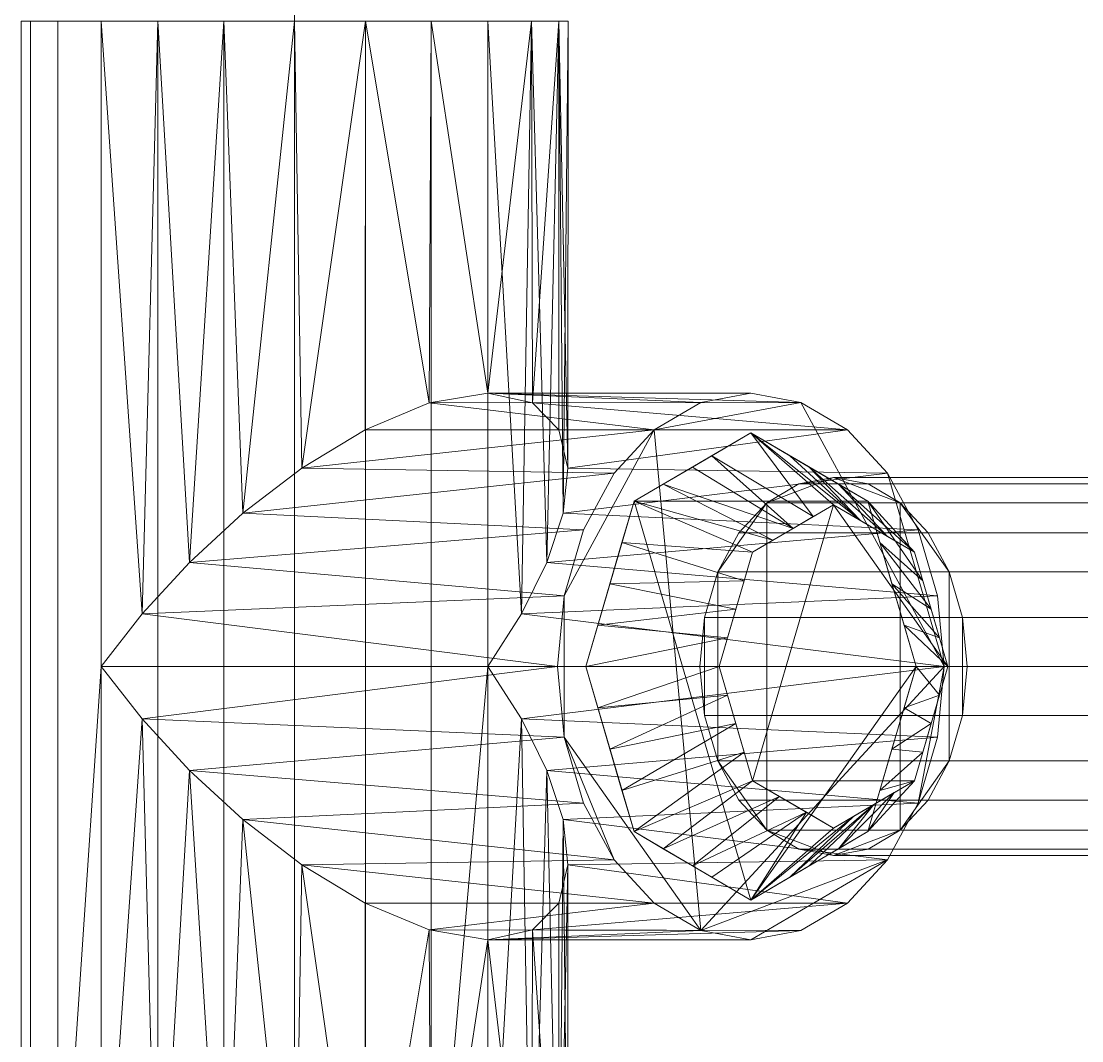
# Model space of a CAD drawing. Header units: inches. Extents: x -3325 to -59, y 5 to 733.
# Drawn here: x -3166.999 to -3163.311, y 80.23 to 83.776 of the extents above; entities that cross this region are included whole.
import ezdxf

# ---------------------------------------------------------------- set-up
doc = ezdxf.new("R2010")
doc.units = ezdxf.units.IN
doc.header["$MEASUREMENT"] = 0
doc.layers.add('P-PIPE', color=10, linetype='Continuous', lineweight=9)

# ---------------------------------------------------------------- blocks, each defined once
blk = doc.blocks.new('Tee - Welded - Generic - Standard-1125979-06 - Fifth Level')
at = {"layer": 'P-PIPE'}
mesh = blk.add_polyface(dxfattribs=at)
corners = [(-2.2441, 0.9508), (-2.2441, 0.9184, 0.2461), (-2.2441, 0.8234, 0.4754), (-2.2441, 0.6723, 0.6723), (-2.2441, 0.4754, 0.8234), (-2.2441, 0.2461, 0.9184), (-2.2441, 0, 0.9508), (-2.2441, -0.2461, 0.9184), (-2.2441, -0.4754, 0.8234), (-2.2441, -0.6723, 0.6723), (-2.2441, -0.8234, 0.4754), (-2.2441, -0.9184, 0.2461), (-2.2441, -0.9508), (-0.9508, -0.9508), (-0.9163, -0.9163, 0.2538), (-0.8229, -0.8229, 0.4762), (-0.6899, -0.6899, 0.6542), (-0.5329, -0.5329, 0.7874), (-0.3617, -0.3617, 0.8793), (-0.1826, -0.1826, 0.9331), (0, 0, 0.9508), (0.1826, -0.1826, 0.9331), (0.3617, -0.3617, 0.8793), (0.5329, -0.5329, 0.7874), (0.6899, -0.6899, 0.6542), (0.8229, -0.8229, 0.4762), (0.9163, -0.9163, 0.2538), (0.9508, -0.9508), (2.2441, -0.9508), (2.2441, -0.9184, 0.2461), (2.2441, -0.8234, 0.4754), (2.2441, -0.6723, 0.6723), (2.2441, -0.4754, 0.8234), (2.2441, -0.2461, 0.9184), (2.2441, 0, 0.9508), (2.2441, 0.2461, 0.9184), (2.2441, 0.4754, 0.8234), (2.2441, 0.6723, 0.6723), (2.2441, 0.8234, 0.4754), (2.2441, 0.9184, 0.2461), (2.2441, 0.9508)]
mesh.append_faces([[corners[k] for k in face] for face in [(13, 11, 12)]], dxfattribs={"vtx0": -1})
mesh.append_faces([[corners[k] for k in face] for face in [(27, 29, 26), (25, 30, 24), (11, 14, 10), (9, 17, 8), (16, 10, 15), (23, 32, 22), (21, 34, 20), (22, 33, 21), (33, 22, 32), (19, 7, 18), (7, 19, 6)]], dxfattribs={"vtx0": -1, "vtx1": -1})
mesh.append_faces([[corners[k] for k in face] for face in [(30, 25, 26), (24, 30, 31), (8, 17, 18), (21, 33, 34), (18, 7, 8), (20, 5, 6)]], dxfattribs={"vtx0": -1, "vtx2": -1})
mesh.append_faces([[corners[k] for k in face] for face in [(20, 34, 35, 5)]], dxfattribs={"vtx0": -1, "vtx2": -1, "vtx3": -1})
mesh.append_faces([[corners[k] for k in face] for face in [(28, 29, 27)]], dxfattribs={"vtx1": -1})
mesh.append_faces([[corners[k] for k in face] for face in [(29, 30, 26), (31, 32, 23), (23, 24, 31), (13, 14, 11), (14, 15, 10), (16, 17, 9), (9, 10, 16), (19, 20, 6)]], dxfattribs={"vtx1": -1, "vtx2": -1})
mesh.append_faces([[corners[k] for k in face] for face in [(38, 39, 1, 2), (36, 37, 3, 4), (37, 38, 2, 3), (35, 36, 4, 5)]], dxfattribs={"vtx1": -1, "vtx3": -1})
mesh.append_faces([[corners[k] for k in face] for face in [(39, 40, 0, 1)]], dxfattribs={"vtx3": -1})
mesh = blk.add_polyface(dxfattribs=at)
corners = [(-2.2441, -0.9508), (-2.2441, -0.9184, -0.2461), (-2.2441, -0.8234, -0.4754), (-2.2441, -0.6723, -0.6723), (-2.2441, -0.4754, -0.8234), (-2.2441, -0.2461, -0.9184), (-2.2441, 0, -0.9508), (-2.2441, 0.2461, -0.9184), (-2.2441, 0.4754, -0.8234), (-2.2441, 0.6723, -0.6723), (-2.2441, 0.8234, -0.4754), (-2.2441, 0.9184, -0.2461), (-2.2441, 0.9508), (2.2441, 0.9508), (2.2441, 0.9184, -0.2461), (2.2441, 0.8234, -0.4754), (2.2441, 0.6723, -0.6723), (2.2441, 0.4754, -0.8234), (2.2441, 0.2461, -0.9184), (2.2441, 0, -0.9508), (2.2441, -0.2461, -0.9184), (2.2441, -0.4754, -0.8234), (2.2441, -0.6723, -0.6723), (2.2441, -0.8234, -0.4754), (2.2441, -0.9184, -0.2461), (2.2441, -0.9508), (0.9508, -0.9508), (0.9163, -0.9163, -0.2538), (0.8229, -0.8229, -0.4762), (0.6899, -0.6899, -0.6542), (0.5329, -0.5329, -0.7874), (0.3617, -0.3617, -0.8793), (0.1826, -0.1826, -0.9331), (0, 0, -0.9508), (-0.1826, -0.1826, -0.9331), (-0.3617, -0.3617, -0.8793), (-0.5329, -0.5329, -0.7874), (-0.6899, -0.6899, -0.6542), (-0.8229, -0.8229, -0.4762), (-0.9163, -0.9163, -0.2538), (-0.9508, -0.9508)]
mesh.append_faces([[corners[k] for k in face] for face in [(1, 40, 0)]], dxfattribs={"vtx0": -1})
mesh.append_faces([[corners[k] for k in face] for face in [(33, 19, 32), (6, 34, 5), (32, 20, 31), (24, 27, 23), (27, 24, 26), (36, 4, 35), (3, 37, 2), (38, 2, 37), (21, 31, 20)]], dxfattribs={"vtx0": -1, "vtx1": -1})
mesh.append_faces([[corners[k] for k in face] for face in [(35, 4, 5), (6, 33, 34), (23, 28, 29), (29, 22, 23), (21, 30, 31), (23, 27, 28), (36, 3, 4), (3, 36, 37), (39, 1, 2)]], dxfattribs={"vtx0": -1, "vtx2": -1})
mesh.append_faces([[corners[k] for k in face] for face in [(19, 20, 32), (34, 35, 5), (6, 7, 33), (21, 22, 30), (29, 30, 22), (39, 40, 1), (38, 39, 2)]], dxfattribs={"vtx1": -1, "vtx2": -1})
mesh.append_faces([[corners[k] for k in face] for face in [(18, 19, 33, 7)]], dxfattribs={"vtx1": -1, "vtx2": -1, "vtx3": -1})
mesh.append_faces([[corners[k] for k in face] for face in [(15, 16, 9, 10), (14, 15, 10, 11), (16, 17, 8, 9), (17, 18, 7, 8)]], dxfattribs={"vtx1": -1, "vtx3": -1})
mesh.append_faces([[corners[k] for k in face] for face in [(12, 13, 14, 11), (24, 25, 26)]], dxfattribs={"vtx2": -1})
mesh = blk.add_polyface(dxfattribs=at)
corners = [(2.2441, -0.9508), (2.2441, -0.9184, -0.2461), (2.2441, -0.8234, -0.4754), (2.2441, -0.6723, -0.6723), (2.2441, -0.4754, -0.8234), (2.2441, -0.2461, -0.9184), (2.2441, 0, -0.9508), (2.2441, 0.2461, -0.9184), (2.2441, 0.4754, -0.8234), (2.2441, 0.6723, -0.6723), (2.2441, 0.8234, -0.4754), (2.2441, 0.9184, -0.2461), (2.2441, 0.9508), (2.2441, 0.9184, 0.2461), (2.2441, 0.8234, 0.4754), (2.2441, 0.6723, 0.6723), (2.2441, 0.4754, 0.8234), (2.2441, 0.2461, 0.9184), (2.2441, 0, 0.9508), (2.2441, -0.2461, 0.9184), (2.2441, -0.4754, 0.8234), (2.2441, -0.6723, 0.6723), (2.2441, -0.8234, 0.4754), (2.2441, -0.9184, 0.2461)]
mesh.append_faces([[corners[k] for k in face] for face in [(21, 19, 20)]], dxfattribs={"vtx0": -1})
mesh.append_faces([[corners[k] for k in face] for face in [(19, 23, 17, 18)]], dxfattribs={"vtx0": -1, "vtx1": -1})
mesh.append_faces([[corners[k] for k in face] for face in [(4, 8, 11, 3), (0, 3, 11, 23)]], dxfattribs={"vtx0": -1, "vtx1": -1, "vtx2": -1})
mesh.append_faces([[corners[k] for k in face] for face in [(11, 14, 17, 23)]], dxfattribs={"vtx0": -1, "vtx1": -1, "vtx2": -1, "vtx3": -1})
mesh.append_faces([[corners[k] for k in face] for face in [(9, 10, 11, 8), (4, 5, 6), (12, 13, 14, 11), (15, 16, 17, 14)]], dxfattribs={"vtx2": -1})
mesh.append_faces([[corners[k] for k in face] for face in [(6, 7, 8, 4), (21, 22, 23, 19)]], dxfattribs={"vtx2": -1, "vtx3": -1})
mesh.append_faces([[corners[k] for k in face] for face in [(0, 1, 2, 3)]], dxfattribs={"vtx3": -1})
mesh = blk.add_polyface(dxfattribs=at)
corners = [(-0.9508, -2.2441), (-0.9184, -2.2441, 0.2461), (-0.8234, -2.2441, 0.4754), (-0.6723, -2.2441, 0.6723), (-0.4754, -2.2441, 0.8234), (-0.2461, -2.2441, 0.9184), (0, -2.2441, 0.9508), (0.2461, -2.2441, 0.9184), (0.4754, -2.2441, 0.8234), (0.6723, -2.2441, 0.6723), (0.8234, -2.2441, 0.4754), (0.9184, -2.2441, 0.2461), (0.9508, -2.2441), (0.9508, -0.9508), (0.9163, -0.9163, 0.2538), (0.8229, -0.8229, 0.4762), (0.6899, -0.6899, 0.6542), (0.5329, -0.5329, 0.7874), (0.3617, -0.3617, 0.8793), (0.1826, -0.1826, 0.9331), (0, 0, 0.9508), (-0.1826, -0.1826, 0.9331), (-0.3617, -0.3617, 0.8793), (-0.5329, -0.5329, 0.7874), (-0.6899, -0.6899, 0.6542), (-0.8229, -0.8229, 0.4762), (-0.9163, -0.9163, 0.2538), (-0.9508, -0.9508)]
mesh.append_faces([[corners[k] for k in face] for face in [(13, 11, 12)]], dxfattribs={"vtx0": -1})
mesh.append_faces([[corners[k] for k in face] for face in [(22, 5, 21), (24, 3, 23), (8, 18, 7), (17, 9, 16)]], dxfattribs={"vtx0": -1, "vtx1": -1})
mesh.append_faces([[corners[k] for k in face] for face in [(24, 2, 3), (26, 1, 2), (22, 4, 5), (6, 20, 21), (21, 5, 6), (19, 6, 7), (16, 9, 10), (17, 8, 9), (6, 19, 20)]], dxfattribs={"vtx0": -1, "vtx2": -1})
mesh.append_faces([[corners[k] for k in face] for face in [(26, 27, 1), (3, 4, 23), (25, 26, 2), (24, 25, 2), (22, 23, 4), (10, 11, 14), (18, 19, 7), (17, 18, 8), (13, 14, 11), (15, 16, 10), (14, 15, 10)]], dxfattribs={"vtx1": -1, "vtx2": -1})
mesh.append_faces([[corners[k] for k in face] for face in [(27, 0, 1)]], dxfattribs={"vtx2": -1})
mesh = blk.add_polyface(dxfattribs=at)
corners = [(0.9508, -2.2441), (0.9184, -2.2441, -0.2461), (0.8234, -2.2441, -0.4754), (0.6723, -2.2441, -0.6723), (0.4754, -2.2441, -0.8234), (0.2461, -2.2441, -0.9184), (0, -2.2441, -0.9508), (-0.2461, -2.2441, -0.9184), (-0.4754, -2.2441, -0.8234), (-0.6723, -2.2441, -0.6723), (-0.8234, -2.2441, -0.4754), (-0.9184, -2.2441, -0.2461), (-0.9508, -2.2441), (-0.9508, -0.9508), (-0.9163, -0.9163, -0.2538), (-0.8229, -0.8229, -0.4762), (-0.6899, -0.6899, -0.6542), (-0.5329, -0.5329, -0.7874), (-0.3617, -0.3617, -0.8793), (-0.1826, -0.1826, -0.9331), (0, 0, -0.9508), (0.1826, -0.1826, -0.9331), (0.3617, -0.3617, -0.8793), (0.5329, -0.5329, -0.7874), (0.6899, -0.6899, -0.6542), (0.8229, -0.8229, -0.4762), (0.9163, -0.9163, -0.2538), (0.9508, -0.9508)]
mesh.append_faces([[corners[k] for k in face] for face in [(13, 11, 12)]], dxfattribs={"vtx0": -1})
mesh.append_faces([[corners[k] for k in face] for face in [(22, 5, 21), (24, 3, 23), (8, 18, 7), (17, 9, 16)]], dxfattribs={"vtx0": -1, "vtx1": -1})
mesh.append_faces([[corners[k] for k in face] for face in [(24, 2, 3), (26, 1, 2), (22, 4, 5), (6, 20, 21), (21, 5, 6), (19, 6, 7), (16, 9, 10), (17, 8, 9), (6, 19, 20)]], dxfattribs={"vtx0": -1, "vtx2": -1})
mesh.append_faces([[corners[k] for k in face] for face in [(0, 1, 27)]], dxfattribs={"vtx1": -1})
mesh.append_faces([[corners[k] for k in face] for face in [(26, 27, 1), (3, 4, 23), (25, 26, 2), (24, 25, 2), (22, 23, 4), (10, 11, 14), (18, 19, 7), (17, 18, 8), (13, 14, 11), (15, 16, 10), (14, 15, 10)]], dxfattribs={"vtx1": -1, "vtx2": -1})
mesh = blk.add_polyface(dxfattribs=at)
corners = [(-0.9508, -2.2441), (-0.9184, -2.2441, -0.2461), (-0.8234, -2.2441, -0.4754), (-0.6723, -2.2441, -0.6723), (-0.4754, -2.2441, -0.8234), (-0.2461, -2.2441, -0.9184), (0, -2.2441, -0.9508), (0.2461, -2.2441, -0.9184), (0.4754, -2.2441, -0.8234), (0.6723, -2.2441, -0.6723), (0.8234, -2.2441, -0.4754), (0.9184, -2.2441, -0.2461), (0.9508, -2.2441), (0.9184, -2.2441, 0.2461), (0.8234, -2.2441, 0.4754), (0.6723, -2.2441, 0.6723), (0.4754, -2.2441, 0.8234), (0.2461, -2.2441, 0.9184), (0, -2.2441, 0.9508), (-0.2461, -2.2441, 0.9184), (-0.4754, -2.2441, 0.8234), (-0.6723, -2.2441, 0.6723), (-0.8234, -2.2441, 0.4754), (-0.9184, -2.2441, 0.2461)]
mesh.append_faces([[corners[k] for k in face] for face in [(6, 4, 5), (21, 19, 20)]], dxfattribs={"vtx0": -1})
mesh.append_faces([[corners[k] for k in face] for face in [(23, 6, 11, 14), (23, 14, 17, 19)]], dxfattribs={"vtx0": -1, "vtx1": -1, "vtx2": -1, "vtx3": -1})
mesh.append_faces([[corners[k] for k in face] for face in [(6, 23, 3, 4)]], dxfattribs={"vtx0": -1, "vtx1": -1, "vtx3": -1})
mesh.append_faces([[corners[k] for k in face] for face in [(3, 23, 0)]], dxfattribs={"vtx0": -1, "vtx2": -1})
mesh.append_faces([[corners[k] for k in face] for face in [(16, 17, 14, 15)]], dxfattribs={"vtx1": -1})
mesh.append_faces([[corners[k] for k in face] for face in [(12, 13, 14, 11), (17, 18, 19)]], dxfattribs={"vtx2": -1})
mesh.append_faces([[corners[k] for k in face] for face in [(9, 10, 11, 6), (21, 22, 23, 19)]], dxfattribs={"vtx2": -1, "vtx3": -1})
mesh.append_faces([[corners[k] for k in face] for face in [(6, 7, 8, 9), (0, 1, 2, 3)]], dxfattribs={"vtx3": -1})
blk = doc.blocks.new('Transition - Generic - Plumbing-CW-1022941-06 - Fifth Level')
at = {"layer": 'P-PIPE'}
mesh = blk.add_polyface(dxfattribs=at)
corners = [(0, -0.8125), (0, -0.5745, 0.5745), (0, 0, 0.8125), (0, 0.5745, 0.5745), (0, 0.8125), (0, 0.5745, -0.5745), (0, 0, -0.8125), (0, -0.5745, -0.5745)]
mesh.append_faces([[corners[k] for k in face] for face in [(5, 3, 4)]], dxfattribs={"vtx0": -1})
mesh.append_faces([[corners[k] for k in face] for face in [(0, 3, 5, 6)]], dxfattribs={"vtx0": -1, "vtx1": -1, "vtx3": -1})
mesh.append_faces([[corners[k] for k in face] for face in [(2, 3, 0, 1), (7, 0, 6)]], dxfattribs={"vtx1": -1})
mesh = blk.add_polyface(dxfattribs=at)
corners = [(0, -0.8125), (0, -0.5745, -0.5745), (0, 0, -0.8125), (0, 0.5745, -0.5745), (0, 0.8125), (0.4063, 0.5625), (0.4063, 0.3977, -0.3977), (0.4063, 0, -0.5625), (0.4063, -0.3977, -0.3977), (0.4063, -0.5625), (0.4063, 0.4523, -0.2661), (0, 0.6935, -0.2873), (0, 0.7329, -0.1922), (0, 0.2873, -0.6935), (0.4063, 0.1989, -0.4801), (0.4063, 0.0994, -0.5213), (0.4063, -0.4801, -0.1989), (0, -0.6935, -0.2873), (0, -0.634, -0.4309), (0.4063, -0.1989, -0.4801), (0, -0.2873, -0.6935), (0, -0.1436, -0.753), (0, 0.634, -0.4309), (0.4063, 0.5074, -0.1331), (0, 0.4309, -0.634), (0.4063, 0.2983, -0.4389), (0, 0.1436, -0.753), (0, -0.7329, -0.1922), (0.4063, -0.5213, -0.0994), (0.4063, -0.4389, -0.2983), (0, -0.4309, -0.634), (0.4063, -0.2983, -0.4389), (0.4063, -0.0994, -0.5213)]
mesh.append_faces([[corners[k] for k in face] for face in [(23, 4, 5)]], dxfattribs={"vtx0": -1})
mesh.append_faces([[corners[k] for k in face] for face in [(4, 23, 12), (14, 24, 25), (6, 22, 10), (13, 15, 26), (29, 1, 8), (16, 18, 29), (1, 29, 18), (19, 21, 32), (7, 26, 15), (2, 32, 21), (22, 6, 3), (10, 11, 23), (3, 25, 24), (15, 13, 14), (18, 16, 17), (20, 31, 30), (21, 19, 20)]], dxfattribs={"vtx0": -1, "vtx1": -1})
mesh.append_faces([[corners[k] for k in face] for face in [(14, 13, 24), (7, 2, 26), (3, 6, 25), (23, 11, 12), (2, 7, 32), (27, 16, 28), (8, 1, 30)]], dxfattribs={"vtx0": -1, "vtx2": -1})
mesh.append_faces([[corners[k] for k in face] for face in [(9, 0, 28)]], dxfattribs={"vtx1": -1})
mesh.append_faces([[corners[k] for k in face] for face in [(27, 17, 16), (19, 31, 20), (31, 8, 30), (22, 11, 10), (0, 27, 28)]], dxfattribs={"vtx1": -1, "vtx2": -1})
mesh = blk.add_polyface(dxfattribs=at)
corners = [(0, 0.8125), (0, 0.5745, 0.5745), (0, 0, 0.8125), (0, -0.5745, 0.5745), (0, -0.8125), (0.4063, -0.5625), (0.4063, -0.3977, 0.3977), (0.4063, 0, 0.5625), (0.4063, 0.3977, 0.3977), (0.4063, 0.5625), (0.4063, -0.4523, 0.2661), (0, -0.6935, 0.2873), (0, -0.7329, 0.1922), (0, -0.2873, 0.6935), (0.4063, -0.1989, 0.4801), (0.4063, -0.0994, 0.5213), (0.4063, 0.4801, 0.1989), (0, 0.6935, 0.2873), (0, 0.634, 0.4309), (0.4063, 0.1989, 0.4801), (0, 0.2873, 0.6935), (0, 0.1436, 0.753), (0, -0.634, 0.4309), (0.4063, -0.5074, 0.1331), (0, -0.4309, 0.634), (0.4063, -0.2983, 0.4389), (0, -0.1436, 0.753), (0, 0.7329, 0.1922), (0.4063, 0.5213, 0.0994), (0.4063, 0.4389, 0.2983), (0, 0.4309, 0.634), (0.4063, 0.2983, 0.4389), (0.4063, 0.0994, 0.5213)]
mesh.append_faces([[corners[k] for k in face] for face in [(23, 4, 5)]], dxfattribs={"vtx0": -1})
mesh.append_faces([[corners[k] for k in face] for face in [(4, 23, 12), (14, 24, 25), (6, 22, 10), (13, 15, 26), (29, 1, 8), (16, 18, 29), (1, 29, 18), (19, 21, 32), (7, 26, 15), (2, 32, 21), (22, 6, 3), (10, 11, 23), (3, 25, 24), (15, 13, 14), (18, 16, 17), (20, 31, 30), (21, 19, 20)]], dxfattribs={"vtx0": -1, "vtx1": -1})
mesh.append_faces([[corners[k] for k in face] for face in [(14, 13, 24), (7, 2, 26), (3, 6, 25), (23, 11, 12), (2, 7, 32), (27, 16, 28), (8, 1, 30)]], dxfattribs={"vtx0": -1, "vtx2": -1})
mesh.append_faces([[corners[k] for k in face] for face in [(9, 0, 28)]], dxfattribs={"vtx1": -1})
mesh.append_faces([[corners[k] for k in face] for face in [(27, 17, 16), (19, 31, 20), (31, 8, 30), (22, 11, 10), (0, 27, 28)]], dxfattribs={"vtx1": -1, "vtx2": -1})
mesh = blk.add_polyface(dxfattribs=at)
corners = [(0.4063, -0.5625), (0.4063, -0.3977, -0.3977), (0.4063, 0, -0.5625), (0.4063, 0.3977, -0.3977), (0.4063, 0.5625), (0.4063, 0.3977, 0.3977), (0.4063, 0, 0.5625), (0.4063, -0.3977, 0.3977)]
mesh.append_faces([[corners[k] for k in face] for face in [(4, 7, 1, 2)]], dxfattribs={"vtx0": -1, "vtx1": -1, "vtx3": -1})
mesh.append_faces([[corners[k] for k in face] for face in [(3, 4, 2)]], dxfattribs={"vtx1": -1})
mesh.append_faces([[corners[k] for k in face] for face in [(5, 6, 7, 4), (7, 0, 1)]], dxfattribs={"vtx2": -1})

msp = doc.modelspace()

# ---------------------------------------------------------------- linework, layer by layer
at = {"layer": 'P-PIPE', "color": 1}
for p, q in [((-3166.0481, 123.7154, 1075), (-3166.0481, 83.7764, 1075)), ((-3166.0481, 123.7154, 1075), (-3166.0481, 83.7764, 1075)), ((-3166.0481, 79.2882, 1075), (-3166.0481, 83.7764, 1075)), ((-3164.4613, 81.5323, 1076.5868), (-3166.0481, 81.5323, 1075)), ((-3164.4613, 81.5323, 1076.5868), (-3164.174, 81.5323, 1076.8741)), ((-3161.526, 81.5323, 1079.5221), (-3164.174, 81.5323, 1076.8741)), ((-3161.526, 81.5323, 1079.5221), (-3164.174, 81.5323, 1076.8741))]:
    msp.add_line(p, q, dxfattribs=at)

# ---------------------------------------------------------------- block references
at = {"layer": 'P-PIPE', "color": 1, "extrusion": (-0.707107, 0, 0.707107)}
for name, p, rotation in [('Tee - Welded - Generic - Standard-1125979-06 - Fifth Level', (-81.5323, -1478.5943, 2998.8739), 180), ('Transition - Generic - Plumbing-CW-1022941-06 - Fifth Level', (-81.5323, -1476.3502, 2998.8739), 90)]:
    msp.add_blockref(name, p, dxfattribs=dict(at, rotation=rotation))

# ---------------------------------------------------------------- meshes
at = {"layer": 'P-PIPE', "color": 1}
mesh = msp.add_polyface(dxfattribs=at)
corners = [(-3164.1742, 82.1898, 1076.8741), (-3164.0537, 82.1674, 1076.7537), (-3163.9417, 82.1017, 1076.6416), (-3163.8453, 81.9972, 1076.5453), (-3163.7714, 81.861, 1076.4715), (-3163.7249, 81.7024, 1076.425), (-3163.7091, 81.5323, 1076.4091), (-3163.7249, 81.3621, 1076.425), (-3163.7714, 81.2035, 1076.4715), (-3163.8453, 81.0674, 1076.5453), (-3163.9417, 80.9629, 1076.6416), (-3164.0537, 80.8972, 1076.7537), (-3164.1742, 80.8748, 1076.8741), (-3164.2943, 80.8972, 1076.9944), (-3164.4064, 80.9629, 1077.1066), (-3164.5027, 81.0674, 1077.2028), (-3164.5767, 81.2035, 1077.2767), (-3164.6232, 81.3621, 1077.3232), (-3164.6389, 81.5323, 1077.339), (-3164.6232, 81.7024, 1077.3232), (-3164.5767, 81.861, 1077.2767), (-3164.5027, 81.9972, 1077.2028), (-3164.4064, 82.1017, 1077.1066), (-3164.2943, 82.1674, 1076.9944)]
mesh.append_faces([[corners[k] for k in face] for face in [(22, 20, 21), (16, 14, 15), (14, 12, 13), (4, 2, 3), (12, 10, 11), (10, 8, 9), (2, 0, 1)]], dxfattribs={"vtx0": -1, "color": 1})
mesh.append_faces([[corners[k] for k in face] for face in [(2, 22, 0), (14, 10, 12)]], dxfattribs={"vtx0": -1, "vtx1": -1, "vtx2": -1, "color": 1})
mesh.append_faces([[corners[k] for k in face] for face in [(16, 20, 22, 14), (14, 22, 2, 10), (10, 2, 4, 8)]], dxfattribs={"vtx0": -1, "vtx1": -1, "vtx2": -1, "vtx3": -1, "color": 1})
mesh.append_faces([[corners[k] for k in face] for face in [(8, 4, 5, 7)]], dxfattribs={"vtx0": -1, "vtx2": -1, "color": 1})
mesh.append_faces([[corners[k] for k in face] for face in [(6, 7, 5)]], dxfattribs={"vtx1": -1, "color": 1})
mesh.append_faces([[corners[k] for k in face] for face in [(19, 20, 16, 17)]], dxfattribs={"vtx1": -1, "vtx3": -1, "color": 1})
mesh.append_faces([[corners[k] for k in face] for face in [(22, 23, 0), (17, 18, 19)]], dxfattribs={"vtx2": -1, "color": 1})
mesh = msp.add_polyface(dxfattribs=at)
corners = [(-3161.9908, 81.5323, 1079.9871), (-3161.9751, 81.7024, 1079.9713), (-3161.9286, 81.861, 1079.9247), (-3161.8546, 81.9972, 1079.8509), (-3161.7583, 82.1017, 1079.7546), (-3161.6462, 82.1674, 1079.6425), (-3161.5261, 82.1898, 1079.5222), (-3164.1742, 82.1898, 1076.8741), (-3164.2943, 82.1674, 1076.9944), (-3164.4064, 82.1017, 1077.1066), (-3164.5027, 81.9972, 1077.2028), (-3164.5767, 81.861, 1077.2767), (-3164.6232, 81.7024, 1077.3232), (-3164.6389, 81.5323, 1077.339)]
mesh.append_faces([[corners[k] for k in face] for face in [(7, 8, 5, 6)]], dxfattribs={"vtx1": -1, "color": 1})
mesh.append_faces([[corners[k] for k in face] for face in [(8, 9, 4, 5), (3, 4, 9, 10), (11, 12, 1, 2), (2, 3, 10, 11)]], dxfattribs={"vtx1": -1, "vtx3": -1, "color": 1})
mesh.append_faces([[corners[k] for k in face] for face in [(12, 13, 0, 1)]], dxfattribs={"vtx3": -1, "color": 1})
mesh = msp.add_polyface(dxfattribs=at)
corners = [(-3161.5261, 82.1898, 1079.5222), (-3161.4056, 82.1674, 1079.4018), (-3161.2936, 82.1017, 1079.2896), (-3161.1973, 81.9972, 1079.1934), (-3161.1233, 81.861, 1079.1195), (-3161.0768, 81.7024, 1079.073), (-3161.061, 81.5323, 1079.0572), (-3163.7091, 81.5323, 1076.4091), (-3163.7249, 81.7024, 1076.425), (-3163.7714, 81.861, 1076.4715), (-3163.8453, 81.9972, 1076.5453), (-3163.9417, 82.1017, 1076.6416), (-3164.0537, 82.1674, 1076.7537), (-3164.1742, 82.1898, 1076.8741)]
mesh.append_faces([[corners[k] for k in face] for face in [(7, 8, 5, 6)]], dxfattribs={"vtx1": -1, "color": 1})
mesh.append_faces([[corners[k] for k in face] for face in [(8, 9, 4, 5), (3, 4, 9, 10), (11, 12, 1, 2), (2, 3, 10, 11)]], dxfattribs={"vtx1": -1, "vtx3": -1, "color": 1})
mesh.append_faces([[corners[k] for k in face] for face in [(12, 13, 0, 1)]], dxfattribs={"vtx3": -1, "color": 1})
mesh = msp.add_polyface(dxfattribs=at)
corners = [(-3161.5261, 80.8748, 1079.5222), (-3161.6462, 80.8972, 1079.6425), (-3161.7583, 80.9629, 1079.7546), (-3161.8546, 81.0674, 1079.8509), (-3161.9286, 81.2035, 1079.9247), (-3161.9751, 81.3621, 1079.9713), (-3161.9908, 81.5323, 1079.9871), (-3164.6389, 81.5323, 1077.339), (-3164.6232, 81.3621, 1077.3232), (-3164.5767, 81.2035, 1077.2767), (-3164.5027, 81.0674, 1077.2028), (-3164.4064, 80.9629, 1077.1066), (-3164.2943, 80.8972, 1076.9944), (-3164.1742, 80.8748, 1076.8741)]
mesh.append_faces([[corners[k] for k in face] for face in [(7, 8, 5, 6)]], dxfattribs={"vtx1": -1, "color": 1})
mesh.append_faces([[corners[k] for k in face] for face in [(8, 9, 4, 5), (3, 4, 9, 10), (11, 12, 1, 2), (2, 3, 10, 11)]], dxfattribs={"vtx1": -1, "vtx3": -1, "color": 1})
mesh.append_faces([[corners[k] for k in face] for face in [(12, 13, 0, 1)]], dxfattribs={"vtx3": -1, "color": 1})
mesh = msp.add_polyface(dxfattribs=at)
corners = [(-3161.061, 81.5323, 1079.0572), (-3161.0768, 81.3621, 1079.073), (-3161.1233, 81.2035, 1079.1195), (-3161.1973, 81.0674, 1079.1934), (-3161.2936, 80.9629, 1079.2896), (-3161.4056, 80.8972, 1079.4018), (-3161.5261, 80.8748, 1079.5222), (-3164.1742, 80.8748, 1076.8741), (-3164.0537, 80.8972, 1076.7537), (-3163.9417, 80.9629, 1076.6416), (-3163.8453, 81.0674, 1076.5453), (-3163.7714, 81.2035, 1076.4715), (-3163.7249, 81.3621, 1076.425), (-3163.7091, 81.5323, 1076.4091)]
mesh.append_faces([[corners[k] for k in face] for face in [(7, 8, 5, 6)]], dxfattribs={"vtx1": -1, "color": 1})
mesh.append_faces([[corners[k] for k in face] for face in [(8, 9, 4, 5), (3, 4, 9, 10), (11, 12, 1, 2), (2, 3, 10, 11)]], dxfattribs={"vtx1": -1, "vtx3": -1, "color": 1})
mesh.append_faces([[corners[k] for k in face] for face in [(12, 13, 0, 1)]], dxfattribs={"vtx3": -1, "color": 1})

doc.saveas('drawing.dxf')
